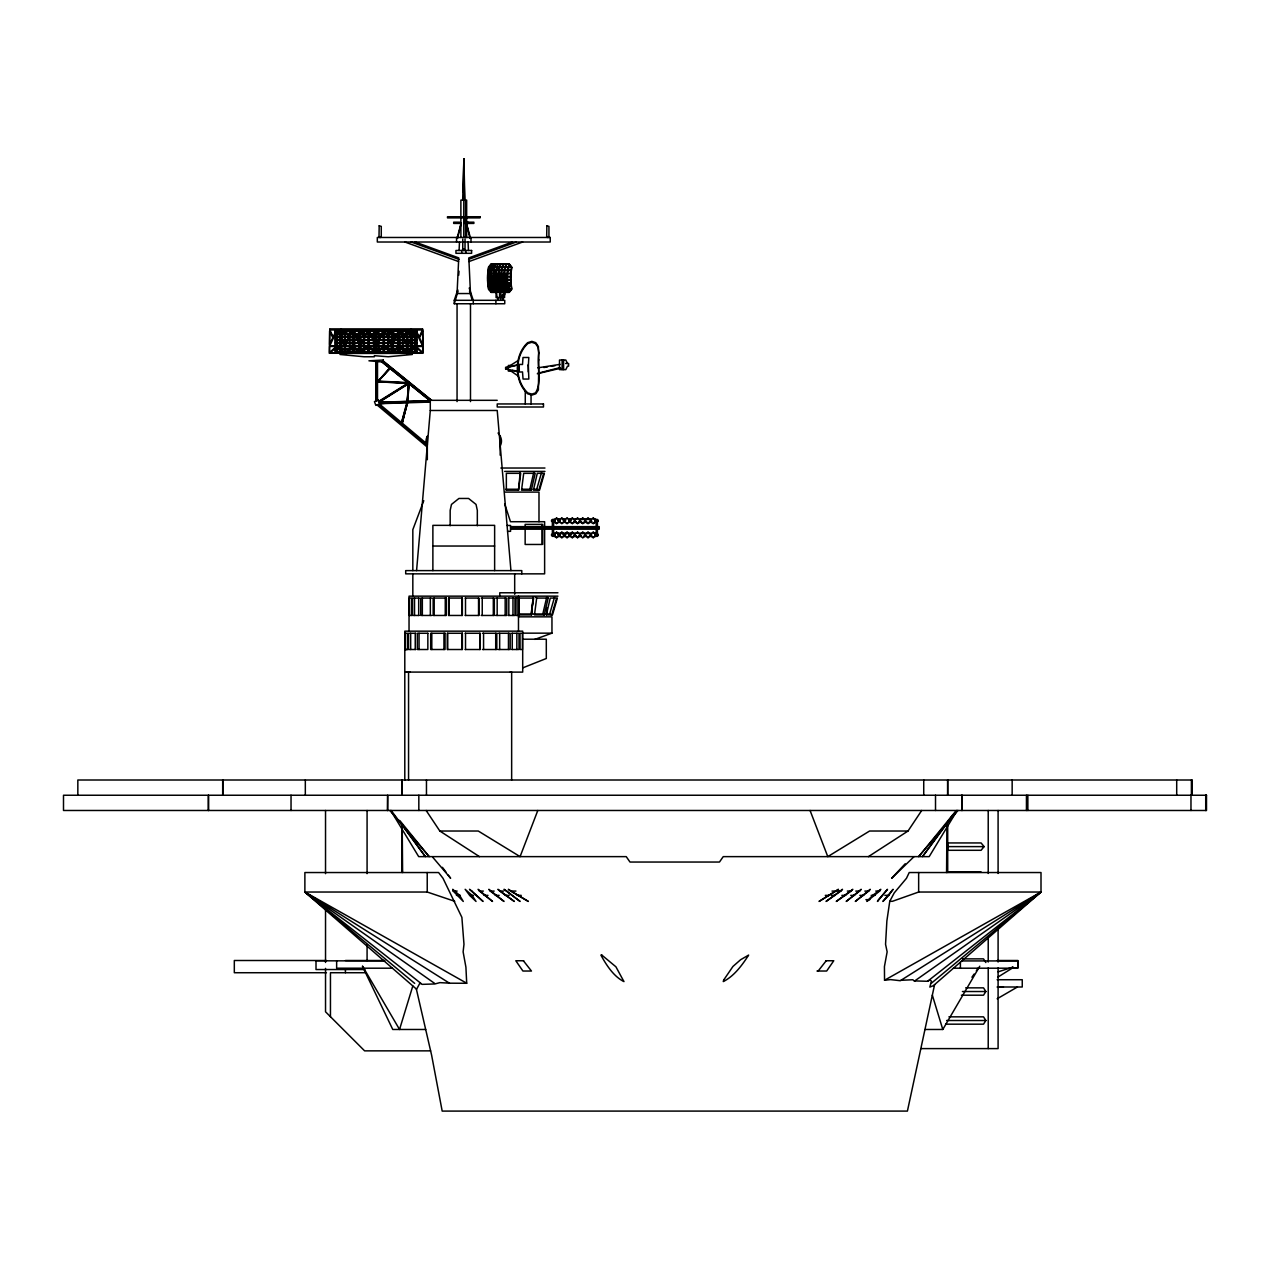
<?xml version="1.0" encoding="UTF-8"?>
<svg xmlns="http://www.w3.org/2000/svg" width="1270" height="1270" viewBox="0 0 1270 1270"><rect width="100%" height="100%" fill="white"/><g stroke="black" fill="none" stroke-linecap="round" stroke-linejoin="round"><path stroke-width="1.5" d="M325.533 968.375L325.533 1011.793L364.617 1050.861L430.609 1050.861M325.533 962.454L325.533 909.161M325.533 873.649L325.533 810.482M330.454 1016.714L330.454 972.725L365.728 972.725M367.078 873.649L367.078 810.482M407.21 401.51L409.115 382.603L408.575 383.73L409.146 382.667L376.968 381.032C378.317 383.318 376.174 381.302 378.603 381.445M377.095 381.143L377.507 382.492M401.78 839.184L401.78 825.786L401.78 872.411M404.797 780.002L404.797 631.158L522.7 631.158L522.7 667.893L546.306 658.495L546.306 639.207L522.7 639.207M430.292 402.066L379.682 403.685L390.715 402.86M457.057 401.606L457.057 303.752M470.487 401.606L470.487 303.752M528.272 371.919L528.272 364.522M563.594 369.633L563.594 360.029M946.579 872.538L946.928 825.786M947.706 872.458L947.706 824.039M988.219 1048.607L988.219 967.93M988.219 962.025L988.219 936.434M988.219 873.458L988.219 810.482M998.093 967.93L998.093 1048.607L921.083 1048.607M998.093 962.025L998.093 928.56M998.093 873.458L998.093 810.482M464.899 200.104L463.867 158.909L463.772 216.741M495.951 280.019L495.935 282.686L493.792 282.686L493.522 281.067L494.586 281.162L494.713 282.813L493.633 282.734M496.348 282.686L496.348 280.019L498.538 280.019L498.538 282.686M498.935 282.686L498.935 280.019L501.126 280.019L501.158 282.686L502.714 282.829L502.603 281.178L501.11 281.21L501.253 282.861L496.411 282.861L496.268 281.226L497.602 281.226L497.776 282.861M378.809 401.288L408.876 382.603C410.353 384.778 405.86 381.952 409.464 382.984L407.432 402.05M463.233 192.262L463.867 158.909L464.471 200.104M462.661 200.104L463.867 158.909M377.095 381.857L409.115 383.064L376.857 381.397M459.089 250.476L459.486 242.014M407.718 383.334C410.4 383.365 407.384 382.222 409.273 384M454.739 901.303L427.228 892.032L304.879 892.032L449.469 983.186L466.709 983.282L465.915 967.184L463.121 951.849L463.979 944.293L461.883 917.353L442.992 878.269L438.594 872.538L304.879 872.538L304.879 892.032L416.592 989.235L419.814 983.297L422.211 984.361L434.911 983.948L439.849 982.631L449.421 983.155M458.676 275.32L459.01 271.209M416.576 570.611L430.292 410.48L430.292 400.32L497.221 400.32M430.292 400.399L408.305 382.587L409.353 383.016L408.543 382.937L407.273 401.701L408.368 382.826M546.338 614.918L550.243 598.075L556.625 598.075L551.767 614.918L546.338 614.918L547.068 607.806M493.887 275.114L492.839 276.542M505.397 275.114L505.238 276.638L506.73 276.542M518.017 489.236L505.841 489.236L506.349 490.172L518.525 490.172L520.176 472.392M518.525 490.172L520.7 473.329L506.349 473.329L506.349 490.172M531.495 614.918L533.146 597.138L531.495 614.918L519.319 614.918L518.811 597.138L519.319 614.918M535.226 597.138L536.67 598.075L534.495 614.918L544.258 614.918L548.164 598.075L546.735 597.138L542.83 613.981L544.258 614.918M408.892 383.222L376.888 381.857M889.762 901.303L886.873 920.956L885.555 944.293L887.143 951.849L884.428 966.597L884.539 980.25L890.492 979.599L900.319 980.71L1041.003 892.032L1041.003 872.538L909.209 872.538L906.494 878.269L894.239 892.889L889.762 901.303L892.445 901.303L918.654 892.032L1041.003 892.032L933.371 985.679L929.846 987.076L931.45 981.186L930.212 979.995L927.941 981.011M377.301 381.635L378.841 381.683L377.73 381.159M497.951 276.908L498.3 275.098L499.666 275.098L499.3 276.908M496.538 275.066L496.173 276.876L495.03 276.812L495.427 275.003L496.697 274.907A25.638 3.651 -5.8 0 0 501.523 274.907L505.238 274.764L507.032 276.701L506.936 280.718A25.638 14.716 -90 0 0 507.524 286.512L508.413 290.243L507 292.163L505.19 292.227M415.099 242.014L458.74 257.905L457.057 293.545L470.487 293.545L468.82 257.905L512.461 242.014M934.593 984.631L907.415 1111.091L442.182 1111.091L431.625 1055.227L416.354 989.044M500.253 297.577L503.015 294.783L503.65 291.878L496.078 291.481L496.078 297.577L504.571 297.577L504.571 293.005M501.745 297.577L504.523 294.783L505.158 291.878M531.304 490.172L521.541 490.172L523.7 473.329L535.21 473.329L531.304 490.172L529.86 489.236L533.765 472.392M457.613 238.395L461.264 222.79L457.2 237.585M401.304 423.466L407.4 402.304L402.003 424.101L401.304 423.466L406.86 402.542M407.733 402.526L401.558 424.117M407.4 402.304L402.225 423.561M407.765 401.368L407.273 401.701M533.114 489.236L536.718 489.236L541.591 472.392M538.797 490.172L543.671 473.329L537.289 473.329L533.384 490.172L538.797 490.172L536.718 489.236M539.544 490.172L544.401 473.329M546.068 613.981L549.688 613.981L554.545 597.138M552.498 614.918L557.371 598.075M454.279 303.752L454.279 300.307L504.746 300.307L504.746 303.752L454.279 303.752L458.041 291.163M412.814 985.949L399.542 1029.478L362.601 966.248M454.279 300.307L457.772 289.782M423.767 500.682L412.829 529.653L412.829 570.611M537.797 810.482L520.081 856.631L478.266 831.024L439.833 831.024L426.148 810.482M402.003 424.101L402.288 423.18M336.423 329.978L333.169 336.915L329.755 329.692M352.06 329.978L348.805 336.915L345.567 329.978M359.87 329.978L356.632 336.915L353.377 329.978M367.697 329.978L364.442 336.915L361.204 329.978M375.507 329.978L372.269 336.915L369.014 329.978M383.334 329.978L380.079 336.915L376.841 329.978M391.144 329.978L387.906 336.915L384.651 329.978M406.781 329.978L403.527 336.915L400.288 329.978M414.591 329.978L411.353 336.915L408.114 329.978M422.418 329.978L419.163 336.915L415.925 329.978M344.249 329.978L340.995 336.915L337.756 329.978M398.97 329.978L395.716 336.915L392.478 329.978M925.116 1029.478L942.8 1029.478L979.741 966.248M957.151 810.482L929.18 856.631L723.233 856.631L719.471 862.044L629.999 862.044L626.237 856.631L418.687 856.631L390.715 810.482M965.66 987.854L983.52 987.854L985.853 991.521L983.52 995.204L961.406 995.204M948.928 1016.841L983.52 1016.841L985.853 1020.509L983.52 1024.176L945.721 1024.176M879.618 891.08L880.793 889.302L872.633 895.366L866.902 901.446L879.618 891.08L875.744 891.08M868.41 856.631L908.018 831.024L921.702 810.482M502.983 291.259L505.476 287.591L504.492 284.591L506.111 287.734L503.285 291.878L506.238 291.878L509.064 287.734L507.444 284.591L508.444 287.591L505.952 291.259M971.915 977.233L974.122 974.058M976.328 970.883L978.535 967.708M952.532 815.261L922.496 856.631L956.675 810.482M818.166 971.026L826.199 960.755M888.746 895.366L893.08 889.302L882.904 901.446L888.746 895.366L884.872 895.366M955.04 812.022L918.67 856.631L957.977 810.482M984.091 846.614L981.091 850.297L947.706 850.297L947.706 842.947L981.091 842.947L984.091 846.614L947.706 846.614M868.728 891.08L870.236 889.302L855.297 901.446L868.728 891.08L864.854 891.08M851.281 891.016L852.789 889.302L836.263 901.446L851.281 891.016L847.344 891.08M859.647 891.08L861.203 889.302L846.201 901.446L859.647 891.08L855.774 891.08M377.65 382.492L378.142 381.317L377.507 381.937M376.603 383.048L389.668 367.84L390.398 368.284L376.603 383.048L390.192 367.903L382.969 362.045L406.813 381.381M379.095 402.066L409.162 382.984L407.622 383.365M905.192 863.79L891.651 878.269L913.971 856.71M840.835 891.08L842.518 889.302L826.056 901.446L840.835 891.08L836.962 891.08M552.371 526.637L552.371 519.509L553.593 519.509L553.593 526.637M552.99 520.351L551.577 520.208L551.577 521.43L555.053 521.43M553.593 529.193L553.593 536.337L552.371 536.337L552.371 529.193M552.99 534.464L551.577 534.321L551.577 535.559L555.053 535.559M597.408 526.637L597.408 519.509L596.186 519.509L596.186 526.637M596.186 529.193L596.186 536.337L597.408 536.337L597.408 529.193M931.196 983.377L1041.003 892.032L884.539 980.25M835.898 891.08L838.454 889.302L819.039 901.446L835.898 891.08L832.025 891.08M515.572 365.649L508.349 367.173L508.349 365.458L510.365 365.458L518.255 360.474M378.936 401.637L409.131 382.937M409.273 383.334L379.143 402.177L430.292 400.78L381.889 361.95M997.728 977.217L1012.825 967.772M997.156 998.776L1017.445 986.996M554.212 519.43L556.609 518.049L559.022 519.43L559.022 522.208L556.609 523.589L554.212 522.208L554.212 519.43L555.053 519.906M554.212 522.208L555.053 521.732M556.609 518.049L556.609 519.001L559.022 519.43M559.451 519.43L561.848 518.049L564.245 519.43L564.245 522.208L561.848 523.589L559.451 522.208L559.451 519.43L560.276 519.906L559.451 522.208M561.848 518.049L561.848 519.001L564.245 519.43M564.674 519.43L567.087 518.049L569.484 519.43L569.484 522.208L567.087 523.589L564.674 522.208L564.674 519.43L565.515 519.906L564.674 522.208M569.484 519.43L568.658 519.906L569.484 522.208M569.913 519.43L572.31 518.049L574.723 519.43L574.723 522.208L572.31 523.589L569.913 522.208L569.913 519.43L572.31 519.001L572.31 518.049M569.913 522.208L570.754 519.906M573.881 519.906L574.723 519.43M575.151 519.43L577.548 518.049L579.945 519.43L579.945 522.208L577.548 523.589L575.151 522.208L575.151 519.43L577.548 519.001L577.548 518.049M554.212 533.559L556.609 532.162L559.022 533.559L559.022 536.321L556.609 537.718L554.212 536.321L554.212 533.559L555.053 534.035M575.151 522.208L575.977 521.732M579.12 519.906L579.945 519.43M580.374 519.43L582.787 518.049L585.184 519.43L585.184 522.208L582.787 523.589L580.374 522.208L580.374 519.43L585.184 519.43M554.212 536.321L555.053 535.845M556.609 532.162L556.609 533.13L559.022 533.559M559.451 533.559L561.848 532.162L564.245 533.559L564.245 536.321L561.848 537.718L559.451 536.321L559.451 533.559L564.245 533.559M580.374 522.208L581.216 521.732L582.787 523.589M585.613 519.43L588.026 518.049L590.423 519.43L590.423 522.208L588.026 523.589L585.613 522.208L585.613 519.43L590.423 519.43M559.451 536.321L560.276 534.035M582.787 522.637L585.184 522.208M564.674 533.559L567.087 532.162L569.484 533.559L569.484 536.321L567.087 537.718L564.674 536.321L564.674 533.559L569.484 533.559M585.613 522.208L586.454 521.732L588.026 523.589M590.852 519.43L593.249 518.049L595.662 519.43L595.662 522.208L593.249 523.589L590.852 522.208L590.852 519.43L591.677 519.906M564.674 536.321L565.515 534.035M588.026 522.637L590.423 522.208M569.913 533.559L572.31 532.162L574.723 533.559L574.723 536.321L572.31 537.718L569.913 536.321L569.913 533.559L574.723 533.559M590.852 522.208L591.677 521.732M595.662 519.43L593.249 519.001L593.249 518.049M569.913 536.321L570.754 534.035M575.151 533.559L577.548 532.162L579.945 533.559L579.945 536.321L577.548 537.718L575.151 536.321L575.151 533.559L577.548 533.13L577.548 532.162M575.151 536.321L575.977 535.845M579.12 534.035L579.945 533.559M580.374 533.559L582.787 532.162L585.184 533.559L585.184 536.321L582.787 537.718L580.374 536.321L580.374 533.559L585.184 533.559M580.374 536.321L581.216 535.845M585.613 533.559L588.026 532.162L590.423 533.559L590.423 536.321L588.026 537.718L585.613 536.321L585.613 533.559L590.423 533.559M585.613 536.321L586.454 535.845M590.852 533.559L593.249 532.162L595.662 533.559L595.662 536.321L593.249 537.718L590.852 536.321L590.852 533.559L591.677 534.035M590.852 536.321L591.677 535.845M595.662 533.559L593.249 533.13L593.249 532.162M378.841 401.383L379.73 401.383M407.908 383.016L409.162 383.318M406.749 402.892L407.702 402.606M468.567 259.413L516.35 242.014M468.979 261.556L522.653 242.014M534.797 639.397L551.958 633.158L551.958 616.839L518.477 616.839M465.312 218.646L465.63 222.186M998.109 971.852L1013.158 967.041L1011.73 967.772L1017.857 967.772L1017.857 960.501L997.363 960.501M560.689 368.205L537.305 373.761M537.781 373.285L560.054 367.601M517.604 371.666L505.619 368.951L505.619 367.49L517.604 364.776M496.348 285.782L498.729 285.798M543.814 367.522L547.561 366.903M551.307 366.284L555.053 365.665M537.781 367.84L560.054 364.363M507.079 284.782L505.19 284.94L505.428 286.56M506.508 290.211L508.27 290.084L507.889 288.512M508.127 290.385L506.635 290.481L507.079 291.814M505.603 288.719L503.904 288.83L504.412 290.354M997.617 987.314L1003.459 986.996M900.954 980.313L912.828 979.741L914.384 981.17L1041.003 892.032L927.592 981.281L914.749 980.916M505.269 292.084L506.857 292.021L506.286 290.512M379.238 402.463L391.398 402.066M393.494 401.987L430.149 400.701M379.412 402.923L430.292 401.13M396.653 402.653L430.292 401.463M510.127 672.116L511.651 672.116L511.651 780.002M464.614 222.186L473.869 222.186L473.869 223.425L464.614 223.425M461.264 223.425L453.692 223.425L453.692 222.186L459.581 222.186L459.581 223.425M493.744 276.86L495.951 276.86L495.951 279.527M505.397 285.321L501.856 284.591L507.905 285.321L507.175 284.591M489.76 285.861L491.395 285.798M491.728 285.861L493.649 285.798M494.014 285.798L496.141 285.798M501.809 285.861L504.269 285.798M506.111 287.734L509.064 287.734M499.65 289.02L499.189 286.337L501.444 286.337L501.936 289.02L500.396 288.909L500.856 290.465L502.269 290.449L501.809 288.909L495.808 288.846L496.316 290.37L497.475 290.433L496.602 286.337L498.792 286.337L499.253 289.02M488.998 289.497L490.395 289.497L490.903 291.83M502.063 289.497L499.777 289.497L500.396 291.481M502.491 289.497L505.031 289.497M499.348 290.735L500.825 291.481M497.014 297.577L496.427 290.655L497.935 291.481L502.38 290.719L503.079 292.195M500.602 291.925L501.332 296.481L502.825 296.481M506.476 292.179L509.032 292.179L508.381 289.497M506.333 292.417L509.222 292.417L511.81 289.258L511.016 282.94A41.275 23.67 -90 0 1 511.016 273.447L511.81 267.129L509.222 263.969L491.093 263.969L488.506 267.129L487.712 273.447A41.275 23.67 -90 0 0 487.712 282.94L488.506 289.258L491.093 292.417L496.554 292.417L494.681 289.497L496.776 289.497L497.411 291.481M503.015 294.783L504.523 294.783M329.755 329.39L329.263 353.266L340.63 353.266M422.592 329.39L423.085 353.266L411.702 353.266M340.63 329.978L329.755 329.978L329.755 328.882L422.592 328.882L422.592 329.978L411.702 329.978M341.662 329.978L410.686 329.978M340.63 330.486L341.662 330.486M410.686 330.486L411.702 330.486M340.63 330.898L335.216 330.898L335.216 351.758L340.63 351.758M341.662 330.898L352.885 330.898M354.489 330.898L410.686 330.898M411.702 330.898L417.131 330.898L417.131 351.758L411.702 351.758M340.63 331.105L340.63 333.677M341.662 331.105L344.646 331.105M352.806 331.105L349.869 331.105L349.869 333.677L354.282 333.677L354.282 331.105M383.603 331.105L388.017 331.105L388.017 333.677L383.603 333.677M407.702 331.105L410.686 331.105M411.702 331.105L411.702 333.677M416.925 331.105L412.528 331.105L412.528 333.677L416.925 333.677M341.662 333.677L344.646 333.677M407.702 333.677L410.686 333.677M340.63 334.089L340.63 336.645M341.662 334.089L344.646 334.089M383.603 334.089L388.017 334.089L388.017 336.645L383.603 336.645M407.702 334.089L410.686 334.089M411.702 334.089L411.702 336.645M416.925 334.089L412.528 334.089L412.528 336.645L416.925 336.645M341.662 336.645L344.646 336.645M407.702 336.645L410.686 336.645M340.63 337.074L340.63 339.63M341.662 337.074L344.646 337.074M383.603 337.074L388.017 337.074L388.017 339.63L383.603 339.63M407.702 337.074L410.686 337.074M411.702 337.074L411.702 339.63M416.925 337.074L412.528 337.074L412.528 339.63L416.925 339.63M341.662 339.63L344.646 339.63M407.702 339.63L410.686 339.63M340.63 340.042L340.63 342.614M341.662 340.042L344.646 340.042M383.603 340.042L388.017 340.042L388.017 342.614L383.603 342.614M407.702 340.042L410.686 340.042M411.702 340.042L411.702 342.614M416.925 340.042L412.528 340.042L412.528 342.614L416.925 342.614M341.662 342.614L344.646 342.614M407.702 342.614L410.686 342.614M340.63 343.027L340.63 345.583M341.662 343.027L344.646 343.027M383.603 343.027L388.017 343.027L388.017 345.583L376.73 345.773L383.635 330.994L383.635 345.773M407.289 343.027L402.876 343.027L402.876 345.583L407.289 345.583M407.702 343.027L410.686 343.027M411.702 343.027L411.702 345.583M416.925 343.027L412.528 343.027L412.528 345.583L416.925 345.583M341.662 345.583L344.646 345.583L344.551 330.994L341.392 337.756L344.551 344.519M360.982 345.583L363.918 345.583L363.918 343.027L359.521 343.027L359.521 345.583M407.702 345.583L410.686 345.583M340.63 345.996L340.63 348.567M341.662 345.996L344.646 345.996L344.551 352.457L337.995 346.472L344.551 346.472M360.982 345.996L363.918 345.996L363.918 348.567L359.521 348.567L359.521 345.996M383.191 345.996L378.793 345.996L378.793 348.567L383.191 348.567M383.603 345.996L388.017 345.996L388.017 348.567L383.603 348.567M410.686 345.996L407.702 345.996L407.797 352.457L414.337 346.472L407.797 346.472M411.702 345.996L411.702 348.567M416.925 345.996L412.528 345.996L412.528 348.567L416.925 348.567M341.662 348.567L344.646 348.567M407.702 348.567L410.686 348.567M340.63 348.98L340.63 351.552M341.662 348.98L344.646 348.98M383.603 348.98L388.017 348.98L388.017 351.552L383.603 351.552M407.702 348.98L410.686 348.98M411.702 348.98L411.702 351.552M416.925 348.98L412.528 348.98L412.528 351.552L416.925 351.552M341.662 351.552L344.646 351.552M407.702 351.552L410.686 351.552M341.662 351.758L410.686 351.758M340.63 352.33L411.702 352.33M340.63 352.917L337.439 352.917L337.439 346.932L343.979 352.917L341.662 352.917M410.686 352.917L408.353 352.917L414.909 346.932L414.909 352.917L411.702 352.917M341.662 353.266L410.686 353.266M340.63 353.409L339.963 354.489L364.109 356.759L374.332 356.759L374.332 355.679L388.239 356.759L412.385 354.489L411.702 353.409M341.662 353.409L410.686 353.409M346.567 353.774L340.63 353.774L340.63 329.501L341.662 329.501L341.662 353.774M406.749 353.774L411.702 353.774L411.702 329.501L410.686 329.501L410.686 353.774M565.61 363.49L568.611 363.49L568.611 366.173L567.5 366.173L565.801 369.633L559.498 369.633L559.498 360.029L565.801 360.029L567.5 363.49M505.619 367.49L508.698 367.49M505.619 368.951L508.698 368.951M510.365 371.094L508.349 371.094L508.349 369.268L518.255 376.063M430.292 410.48L497.221 410.48L510.937 570.611M500.84 468.027L544.957 468.027M504.682 471.408L544.957 471.408M522.049 489.236L529.86 489.236M504.682 492.093L538.988 492.093L538.988 521.716M553.593 520.208L555.053 520.208M558.181 520.208L560.276 520.208M563.42 520.208L565.515 520.208M568.658 520.208L570.754 520.208M594.82 520.208L598.249 520.208L598.249 521.43L594.82 521.43M551.577 520.811L552.514 520.811M553.45 520.811L555.053 520.811M558.181 520.811L560.276 520.811M563.42 520.811L565.515 520.811M568.658 520.811L570.754 520.811M594.82 520.811L596.328 520.811M597.265 520.811L598.249 520.811M558.181 521.43L560.276 521.43M563.42 521.43L565.515 521.43M568.658 521.43L570.754 521.43M573.881 521.43L575.977 521.43M579.12 521.43L581.216 521.43M584.359 521.43L586.454 521.43M589.582 521.43L591.677 521.43M507.063 525.478L510.556 525.478L510.556 531.336L507.571 531.336M510.556 526.637L599.234 526.637L599.234 529.193L510.556 529.193M510.556 527.923L599.234 527.923M553.593 534.321L555.053 534.321M558.181 534.321L560.276 534.321M563.42 534.321L565.515 534.321M568.658 534.321L570.754 534.321M594.82 534.321L598.249 534.321L598.249 535.559L594.82 535.559M551.577 534.94L552.514 534.94M553.45 534.94L555.053 534.94M558.181 534.94L560.276 534.94M563.42 534.94L565.515 534.94M568.658 534.94L570.754 534.94M594.82 534.94L596.328 534.94M597.265 534.94L598.249 534.94M558.181 535.559L560.276 535.559M563.42 535.559L565.515 535.559M568.658 535.559L570.754 535.559M575.977 535.559L573.881 535.194M579.12 535.559L581.216 535.559M584.359 535.559L586.454 535.559M589.582 535.559L591.677 535.162M432.88 546.036L494.633 546.036M557.927 592.772L499.777 592.772L499.777 596.154M557.927 596.154L409.035 596.154L409.035 631.158M419.148 598.059L412.512 598.059L412.512 615.458L419.148 615.458M431.943 598.059L420.735 598.059L420.735 615.458L431.943 615.458M465.153 598.059L478.917 598.059L478.917 615.458L465.153 615.458M481.219 598.059L494.332 598.059L494.332 615.458L481.219 615.458M495.57 598.059L506.762 598.059L506.762 615.458L495.57 615.458M508.349 598.059L514.985 598.059L514.985 615.458L508.349 615.458M515.953 598.059L518.192 598.059L518.192 615.458L515.953 615.458L516.064 598.059M519.319 598.075L533.654 598.075L530.987 613.981L518.811 613.981M536.67 598.075L548.164 598.075M533.067 613.981L542.83 613.981M411.543 615.458L409.305 615.458L409.305 598.059L411.543 598.059L411.432 615.458M522.7 633.158L551.958 633.158M415.734 633.27L408.495 633.27L408.495 649.51L415.734 649.51M465.137 633.27L480.203 633.27L480.203 649.51L465.137 649.51M482.457 633.27L496.808 633.27L496.808 649.51L482.457 649.51M497.951 633.27L510.175 633.27L510.175 649.51L497.951 649.51M511.778 633.27L519.001 633.27L519.001 649.51L511.778 649.51M405.082 649.51L407.495 649.51L407.416 633.27L405.082 633.27L405.082 649.51L407.416 649.51M410.099 672.116L404.797 672.084L522.7 672.116L522.7 668.195M908.018 831.024L869.585 831.024L827.786 856.631L810.069 810.482M947.706 871.918L981.091 871.918M453.184 891.08L463.28 901.446L459.629 895.366L452.787 889.302L453.184 891.08L457.121 891.08M479.441 891.08L492.538 901.446L478.123 889.302L479.441 891.08L483.378 891.08M490.236 891.08L504.015 901.446L488.871 889.302L490.236 891.08L494.173 891.08M499.697 891.08L514.302 901.446L497.935 889.302L499.697 891.08L503.618 891.08M510.54 891.08L528.352 901.446L508.349 889.302L510.54 891.08L515.938 891.08M456.422 895.366L460.359 895.366M469.646 895.366L476.028 901.446L472.059 895.366L465.153 889.302L469.646 895.366L473.567 895.366M484.029 895.366L487.966 895.366M495.252 895.366L499.173 895.366M505.222 895.366L509.143 895.366M517.319 895.366L521.24 895.366M825.294 895.366L829.167 895.366M831.437 895.366L835.327 895.366M841.851 895.366L845.725 895.366M850.741 895.366L854.615 895.366M859.838 895.366L863.711 895.366M871.172 895.366L875.062 895.366M865.918 899.668L869.791 899.668M962.533 958.866L983.52 958.866L985.853 962.549M326.469 960.501L234.315 960.501L234.315 972.725L326.469 972.725M345.424 960.501L384.667 960.501M523.684 960.755L515.826 960.755L522.922 971.026L531.447 971.026L523.383 960.755M826.008 960.755L833.755 960.755L826.675 971.026L816.991 971.026M384.619 960.93L316.008 960.803L316.008 969.534L364.744 969.534M961.819 960.93L1017.857 960.93L1017.857 968.2L953.468 968.2M392.414 968.2L336.645 968.2L336.645 960.93M997.125 979.726L1022.255 979.726L1022.255 986.996L997.125 986.996M962.422 991.521L985.853 991.521M946.626 1020.509L985.853 1020.509M425.688 1029.478L392.763 1029.478L362.442 966.295M499.332 291.179L497.792 290.719L498.157 291.481M497.872 291.163L504.238 291.227M496.205 283.162L494.951 283.131L495.125 284.766L496.364 284.798L496.205 283.162L496.475 285.02M495.395 274.812L493.966 274.764L492.554 276.701L492.617 282.543L493.458 282.702L492.522 280.892A25.638 14.7 90 0 0 493.046 286.512L493.919 290.243L495.729 292.163L498.189 292.306L497.157 292.116L495.221 285.798M493.665 283.019L494.744 283.115L494.903 284.75L492.649 282.845L493.649 284.639M493.855 284.956L494.935 285.051L495.141 286.671L494.078 286.575L493.808 283.178L495.951 283.178L496.078 285.02M494.236 290.385L495.57 291.814M512.096 370.221L517.303 371.078M411.194 242.014L458.994 259.413M404.908 242.014L458.565 261.556M549.688 613.981L551.767 614.918M466.709 983.218L304.879 892.032L414.687 983.377M409.146 382.667L408.654 383.524M595.662 522.208L594.82 521.732L593.249 523.589M579.12 521.732L579.945 522.208M573.881 521.732L574.723 522.208M594.82 535.845L595.662 536.321M589.582 535.845L590.423 536.321M564.245 522.208L563.42 519.906M585.184 536.321L584.359 535.845L582.787 537.718M559.022 522.208L558.181 519.906M579.12 535.845L579.945 536.321M573.881 535.845L574.723 536.321M569.484 536.321L568.658 534.035M564.245 536.321L563.42 534.035M559.022 536.321L558.181 534.035M439.833 831.024L479.457 856.631M434.626 983.377L304.879 892.032L420.942 983.377M379.778 402.463L380.809 403.209M508 285.75L507.159 283.178L504.476 283.178L504.666 285.02M383.318 361.124L431.673 400.32M383.318 361.331L431.403 400.32M383.318 361.902L430.705 400.32M382.175 361.982L430.101 400.828M379.476 404.05L427.403 444.262M378.254 404.495L427.276 445.627M377.031 404.94L427.164 447.008M389.89 810.482L429.181 856.631L400.066 820.896M432.721 857.218L450.628 878.269L448.278 875.141M442.42 867.331L445.929 872.014M391.192 810.482L425.371 856.631L398.796 820.023M498.078 433.006L500.189 436.166L500.189 455.2M504.968 292.116L504.222 290.655L502.65 290.719L503.349 292.179M469.201 288.036L473.281 300.307L473.281 303.752M504.682 503.904L510.476 521.716L544.624 521.716L544.624 573.85L405.701 573.85L405.701 570.611L521.795 570.611L521.795 573.85M499.999 291.481L499.364 289.497L497.173 289.497L497.808 291.481M932.355 995.22L942.8 1029.478M497.221 288.909L497.697 290.449L498.999 290.465L498.538 288.909M469.519 291.163L472.202 300.164M500.158 288.909L500.602 290.465L499.237 290.465L498.792 288.909M497.903 285.798L499.554 291.481M496.808 285.798L498.443 291.481M470.36 237.585L466.296 222.79L469.948 238.395M507.381 286.687L507.794 288.242M507.571 286.337L508.222 289.02M505.476 286.845L505.857 288.417M504.825 286.337L505.381 289.02M499.126 285.798L501.38 285.798M489.379 285.02L489.14 283.178L487.839 283.178L488.236 285.861L489.49 285.798M489.648 285.02L489.426 283.178L491.125 283.178L491.315 285.02M496.633 285.099L496.824 286.718L498.157 286.734L497.999 285.099M499.38 282.861L499.221 281.226L497.856 281.226L498.031 282.861M499.412 283.162L499.586 284.798M498.046 283.162L498.221 284.798M497.808 283.162L497.967 284.798L496.602 284.798L496.443 283.162L502.745 283.131L502.92 284.766L501.444 284.798L501.285 283.162L501.317 285.02M504.19 285.02L504 283.178L501.602 283.178L501.745 285.02M491.633 285.02L491.458 283.178L493.427 283.178L493.586 285.02M498.951 283.178L499.078 285.02M498.538 283.178L498.665 285.02M402.606 872.538L402.225 828.77M468.058 242.014L468.455 250.476M1206.008 795.242L1206.008 810.482M1205.722 795.242L1205.722 810.482M1192.212 795.242L1192.212 780.002L77.835 780.002L77.835 795.242M1191.72 780.002L1191.72 795.242M1191.435 780.002L1191.435 795.242M1190.974 795.242L1190.974 810.482M1176.703 780.002L1176.703 795.242M1027.859 795.242L1027.859 810.482M1026.446 795.242L1026.446 810.482M1012.158 780.002L1012.158 795.242M961.993 795.242L961.993 810.482M961.914 795.242L961.914 810.482M960.39 962.184L960.39 968.2M947.706 780.002L947.706 795.242M947.626 780.002L947.626 795.242M935.514 795.242L935.514 810.482M923.734 780.002L923.734 795.242M918.654 872.538L918.654 892.032M596.789 519.509L596.789 526.637M596.789 529.193L596.789 536.337M593.249 536.75L593.249 537.718M588.026 518.049L588.026 519.001M588.026 532.162L588.026 533.13M588.026 536.75L588.026 537.718M582.787 518.049L582.787 519.001M582.787 532.162L582.787 533.13M577.548 522.637L577.548 523.589M577.548 536.75L577.548 537.718M572.31 522.637L572.31 523.589M572.31 532.162L572.31 533.13M572.31 536.75L572.31 537.718M567.087 518.049L567.087 519.001M567.087 522.637L567.087 523.589M567.087 532.162L567.087 533.13M567.087 536.75L567.087 537.718M562.118 360.029L562.118 369.633M561.848 522.637L561.848 523.589M561.848 532.162L561.848 533.13M561.848 536.75L561.848 537.718M556.609 522.637L556.609 523.589M556.609 536.75L556.609 537.718M552.99 519.509L552.99 526.637M552.99 529.193L552.99 536.337M548.322 236.649L548.322 237.474M547.814 236.649L547.814 237.474M547.306 236.649L547.306 237.474M542.703 524.399L542.703 544.465M531.05 394.43L531.05 403.955M525.272 390.62L525.272 403.955M518.477 596.154L518.477 631.158M516.842 633.27L516.842 649.51M514.683 573.85L514.683 594.297M512.969 598.059L512.969 615.458M512.255 633.27L512.255 649.51M510.365 365.458L510.365 366.506M508.825 598.059L508.825 615.458M508.46 633.27L508.46 649.51M505.174 598.059L505.174 615.458M502.936 297.577L502.936 300.307M502.698 297.577L502.698 300.307M500.586 297.577L500.586 300.307M499.586 291.481L499.586 297.577M499.666 633.27L499.666 649.51M498.935 276.86L498.935 279.527L501.126 279.527L501.348 275.082L499.904 275.098L499.554 276.908L500.983 276.876L496.348 276.86L496.348 279.527L498.538 279.527L498.538 276.86M497.967 297.577L497.967 300.307M497.713 297.577L497.713 300.307M497.173 598.059L497.173 615.458M495.903 300.307L495.903 303.752M495.713 633.27L495.713 649.51M494.633 570.611L494.633 525.351L432.88 525.351L432.88 570.611M493.316 598.059L493.316 615.458M483.568 633.27L483.568 649.51M482.235 598.059L482.235 615.458M479.822 633.27L479.822 649.51M478.552 598.059L478.552 615.458M477.329 525.748L477.329 510.381L476.028 504.412L468.582 498.459L458.93 498.459L451.485 504.412L450.167 510.381L450.167 525.748M470.995 237.474L470.995 242.014M467.979 222.186L467.979 223.425M466.661 216.741L466.661 200.104L460.883 200.104L460.883 216.741M466.661 217.884L466.661 237.474M465.852 250.476L465.852 253.317M465.566 200.104L465.566 216.741M465.566 217.884L465.566 237.474M465.503 598.059L465.503 615.458M465.518 633.27L465.518 649.51M465.026 239.046L465.026 249.301L462.756 249.301L462.756 239.046M464.407 249.301L464.407 250.476M463.772 217.884L463.772 237.474M463.883 249.301L463.883 250.476M463.375 249.301L463.375 250.476M462.01 598.059L462.01 615.458M461.994 633.27L461.994 649.51M461.708 250.476L461.708 253.317M460.883 217.884L460.883 237.474M456.565 237.474L456.565 242.014M448.945 598.059L448.945 615.458M447.691 633.27L447.691 649.51M445.262 598.059L445.262 615.458M443.944 633.27L443.944 649.51M434.197 598.059L434.197 615.458M431.8 633.27L431.8 649.51M430.339 598.059L430.339 615.458M427.323 459.724L427.323 436.166A184.372 42.021 0 0 0 426.514 444.071M427.228 872.538L427.228 892.032M426.466 780.002L426.466 795.242M422.339 598.059L422.339 615.458M419.052 633.27L419.052 649.51M418.83 795.242L418.83 810.482M418.687 598.059L418.687 615.458M415.242 633.27L415.242 649.51M414.528 598.059L414.528 615.458M412.829 573.85L412.829 596.154M410.67 633.27L410.67 649.51M408.559 672.084L408.559 780.002M380.651 236.649L380.651 237.474M380.143 236.649L380.143 237.474M379.619 236.649L379.619 237.474M377.507 361.569L377.507 400.494M376.666 361.49L376.666 400.796M375.825 361.426L375.825 401.098M367.078 944.705L367.078 960.501M345.424 969.232L345.424 972.725M305.324 780.002L305.324 795.242M291.036 795.242L291.036 810.482M222.806 780.002L222.806 795.242M222.679 780.002L222.679 795.242M208.502 795.242L208.502 810.482M208.391 795.242L208.391 810.482M500.189 436.166A184.372 42.021 0 0 1 500.189 446.024M494.586 279.178L494.57 280.86L493.522 280.765L493.554 279.067L494.586 279.178M502.872 279.178L502.872 280.86L504.539 280.765L504.571 279.067L502.872 279.178M528.352 365.665L528.828 379.063L523.049 379.047L522.51 371.935L519.319 372.046L519.255 368.236L519.319 364.395L522.51 364.506L523.002 357.489L528.812 357.489L528.352 365.665M493.792 273.701L493.744 276.368L495.951 276.368L495.935 273.701L493.792 273.701M501.158 273.701L501.126 276.368L498.935 276.368L498.935 273.701L501.158 273.701M493.411 273.701L493.363 276.368L491.363 276.368L491.426 273.701L493.411 273.701M501.586 273.701L501.539 276.368L503.904 276.368L503.984 273.701L501.586 273.701M491.093 273.701L491.014 276.368L489.299 276.368L489.379 273.701L491.093 273.701M493.395 279.051L493.347 280.749L492.522 280.575L493.395 279.051M504.444 273.701L504.365 276.368L507.016 276.368L507.111 273.701L504.444 273.701M504.904 279.051L504.857 280.749L506.762 280.575L506.841 278.86L504.904 279.051M492.697 276.844L492.633 278.543L494.601 278.86L494.776 277.114L492.697 276.844M506.936 276.844L506.873 278.543L504.936 278.733L505.174 276.971L506.936 276.844L507.016 279.527L504.365 279.527L504.365 276.86L507.016 276.86M538.877 352.997C536.257 366.062 542.671 381.19 535.511 392.89L531.797 394.16L527.748 392.89C514.54 380.571 514.54 355.902 527.748 343.567L531.797 342.297L535.511 343.567L538.02 347.25L538.877 352.997M489.109 273.701L489.014 276.368L487.664 276.368L487.791 273.701L489.109 273.701M507.635 273.701L507.54 276.368L510.588 276.368L510.699 273.701L507.635 273.701M538.829 359.934L538.385 389.969L535.781 393.795L531.876 395.113L527.637 393.795C513.874 381.032 513.874 355.425 527.637 342.678L531.876 341.36L535.781 342.678L538.385 346.488L538.829 359.934M496.141 270.526L495.951 273.209L493.808 273.209L494.014 270.526L496.141 270.526M496.538 270.526L496.348 273.209L498.538 273.209L498.729 270.526L496.538 270.526M499.126 270.526L498.951 273.209L501.174 273.209L501.38 270.526L499.126 270.526M497.649 277.225L497.538 278.94L496.221 278.924L496.348 277.209L497.649 277.225M497.903 277.225L497.792 278.94L499.142 278.94L499.269 277.225L497.903 277.225M499.507 277.225L499.396 278.94L500.793 278.924L500.936 277.209L499.507 277.225M496.125 277.193L495.983 278.924L494.792 278.876L494.967 277.13L496.125 277.193M501.206 277.193L501.063 278.924L502.603 278.876L502.777 277.13L501.206 277.193M493.649 270.526L493.427 273.209L491.458 273.209L491.728 270.526L493.649 270.526M501.809 270.526L501.602 273.209L504 273.209L504.269 270.526L501.809 270.526M491.395 270.526L491.125 273.209L489.426 273.209L489.76 270.526L491.395 270.526M503.079 277.114L502.888 278.86L504.603 278.749L504.825 277.003L503.079 277.114M504.746 270.526L504.476 273.209L507.159 273.209L507.492 270.526L504.746 270.526M489.49 270.526L489.14 273.209L487.839 273.209L488.236 270.526L489.49 270.526M508.016 270.526L507.683 273.209L510.746 273.209L511.159 270.526L508.016 270.526M493.808 277.003L493.586 278.749L493.649 276.971M494.109 274.907L493.871 276.669L494.824 276.796L495.252 274.971L494.109 274.907M505.127 274.907L504.889 276.669L503.126 276.796L503.539 274.971L505.127 274.907M488.712 267.367L488.347 270.05L489.585 270.05L490.236 267.367L488.712 267.367M511.619 267.367L511.254 270.05L508.111 270.05L508.778 267.367L511.619 267.367M496.665 267.367L496.189 270.05L494.078 270.05L494.57 267.367L496.665 267.367M497.062 267.367L496.602 270.05L498.792 270.05L499.253 267.367L497.062 267.367M499.65 267.367L499.189 270.05L501.444 270.05L501.936 267.367L499.65 267.367M494.205 267.367L493.712 270.05L491.792 270.05L492.347 267.367L494.205 267.367M502.38 267.367L501.872 270.05L504.349 270.05L504.904 267.367L502.38 267.367M498.046 275.098L497.697 276.908L496.395 276.876L496.76 275.082L498.046 275.098M501.618 275.066L501.253 276.876L502.825 276.812L503.237 275.003L501.618 275.066M492.03 267.367L491.474 270.05L489.839 270.05L490.49 267.367L492.03 267.367M505.381 267.367L504.825 270.05L507.571 270.05L508.222 267.367L505.381 267.367M490.903 264.557L490.395 266.89L488.998 266.89L490.903 264.557M509.429 264.557L508.921 266.89L511.334 266.89L509.429 264.557M491.3 264.208L490.649 266.89L492.173 266.89L493.125 264.208L491.3 264.208M509.032 264.208L508.381 266.89L505.523 266.89L506.476 264.208L509.032 264.208M723.725 979.964L723.265 981.567C734.012 976.281 742.236 965.073 748.633 955.103L740.632 959.707L732.933 966.47L723.725 979.964M379.19 225.79L379 236.649L381.27 236.649L381.27 226.393L379.19 225.79M546.862 225.79L546.687 236.649L548.942 236.649L548.942 226.393L546.862 225.79M497.634 264.208L496.776 266.89L494.681 266.89L495.554 264.208L497.634 264.208M498.031 264.208L497.173 266.89L499.364 266.89L500.221 264.208L498.031 264.208M500.618 264.208L499.777 266.89L502.063 266.89L502.92 264.208L500.618 264.208M495.205 264.208L494.332 266.89L492.474 266.89L493.427 264.208L495.205 264.208M503.38 264.208L502.491 266.89L505.031 266.89L505.968 264.208L503.38 264.208M332.788 337.756L329.628 344.519L329.628 330.994L332.788 337.756M336.725 330.994L329.819 345.773L336.725 345.773L336.725 330.994M348.424 337.756L345.265 344.519L345.265 330.994L348.424 337.756M352.361 330.994L345.456 345.773L352.361 345.773L352.361 330.994M360.188 330.994L357.029 337.756L360.188 344.519L360.188 330.994M364.061 337.756L360.886 344.519L360.886 330.994L364.061 337.756M367.998 330.994L361.093 345.773L367.998 345.773L367.998 330.994M375.825 330.994L372.65 337.756L375.825 344.519L375.825 330.994M379.682 337.756L376.523 344.519L376.523 330.994L379.682 337.756M391.446 330.994L388.287 337.756L391.446 344.519L391.446 330.994M395.319 337.756L392.16 344.519L392.16 330.994L395.319 337.756M399.272 330.994L392.366 345.773L399.272 345.773L399.272 330.994M407.083 330.994L403.923 337.756L407.083 344.519L407.083 330.994M410.956 337.756L407.797 344.519L407.797 330.994L410.956 337.756M414.909 330.994L408.003 345.773L414.909 345.773L414.909 330.994M422.719 330.994L419.56 337.756L422.719 344.519L422.719 330.994M878.586 899.668L877.443 901.446L887.508 889.302L878.586 899.668M511.334 289.497L509.429 291.83L508.921 289.497L511.334 289.497M336.169 346.472L329.628 352.457L329.628 346.472L336.169 346.472M336.725 346.932L330.184 352.917L336.725 352.917L336.725 346.932M351.806 346.472L345.265 352.457L345.265 346.472L351.806 346.472M352.361 346.932L345.821 352.917L352.361 352.917L352.361 346.932M367.443 346.472L360.886 352.457L360.886 346.472L367.443 346.472M367.998 346.932L361.458 352.917L367.998 352.917L367.998 346.932M383.08 346.472L376.523 352.457L376.523 346.472L383.08 346.472M383.635 346.932L377.095 352.917L383.635 352.917L383.635 346.932M398.716 346.472L392.16 352.457L392.16 346.472L398.716 346.472M399.272 346.932L392.716 352.917L399.272 352.917L399.272 346.932M378.397 400.161L374.444 401.606L375.825 405.384L379.778 403.955L378.397 400.161M506.762 280.892L504.857 281.051L504.968 282.702L506.857 282.543L506.762 280.892M506.889 282.845L505 283.004L505.158 284.639L507.047 284.48L506.889 282.845M505.523 288.449L503.825 288.544L503.492 286.956L505.158 286.877L505.523 288.449M504.539 281.067L502.888 281.162L502.999 282.813L504.65 282.734L504.539 281.067M505.095 286.575L503.444 286.671L503.237 285.051L504.873 284.956L505.095 286.575M504.682 283.019L503.031 283.115L503.206 284.75L504.841 284.655L504.682 283.019M504.111 290.37L502.539 290.433L502.079 288.893L503.603 288.846L504.111 290.37M502.587 279.178L501.063 279.241L501.094 280.908L502.587 280.876L502.587 279.178M503.539 288.56L501.999 288.608L501.714 287.02L503.206 286.972L503.539 288.56M503.158 286.687L501.666 286.718L501.475 285.099L502.952 285.051L503.158 286.687M500.793 279.241L499.396 279.257L499.443 280.924L500.825 280.924L500.793 279.241M501.745 288.623L500.332 288.623L500.062 287.02L501.444 287.02L501.745 288.623M500.856 281.226L499.459 281.226L499.634 282.861L500.983 282.861L500.856 281.226M501.412 286.718L500.015 286.734L499.856 285.099L501.221 285.099L501.412 286.718M480.044 216.741L447.5 216.741L447.5 217.884L480.044 217.884L480.044 216.741M550.243 237.474L377.317 237.474L377.317 242.014L550.243 242.014L550.243 237.474M471.614 250.476L455.946 250.476L455.946 253.317L471.614 253.317L471.614 250.476M498.538 273.701L496.348 273.701L496.348 276.368L498.538 276.368L498.538 273.701M489.014 276.86L487.664 276.86L487.664 279.527L489.014 279.527L489.014 276.86M491.014 276.86L489.299 276.86L489.299 279.527L491.014 279.527L491.014 276.86M493.363 276.86L491.363 276.86L491.363 279.527L493.363 279.527L493.363 276.86M503.904 276.86L501.539 276.86L501.539 279.527L503.904 279.527L503.904 276.86M510.588 276.86L507.54 276.86L507.54 279.527L510.588 279.527L510.588 276.86M499.142 279.257L497.776 279.257L497.84 280.924L499.189 280.924L499.142 279.257M489.014 280.019L487.664 280.019L487.791 282.686L489.109 282.686L489.014 280.019M491.014 280.019L489.299 280.019L489.379 282.686L491.093 282.686L491.014 280.019M493.363 280.019L491.363 280.019L491.426 282.686L493.411 282.686L493.363 280.019M503.904 280.019L501.539 280.019L501.586 282.686L503.984 282.686L503.904 280.019M507.016 280.019L504.365 280.019L504.444 282.686L507.111 282.686L507.016 280.019M510.588 280.019L507.54 280.019L507.635 282.686L510.699 282.686L510.588 280.019M510.746 283.178L507.683 283.178L508.016 285.861L511.159 285.861L510.746 283.178M509.492 285.02L488.506 285.798L509.492 285.02M499.602 285.099L498.253 285.099L498.411 286.734L499.777 286.734L499.602 285.099M489.585 286.337L488.347 286.337L488.712 289.02L490.236 289.02L489.585 286.337M491.474 286.337L489.839 286.337L490.49 289.02L492.03 289.02L491.474 286.337M493.712 286.337L491.792 286.337L492.347 289.02L494.205 289.02L493.712 286.337M496.189 286.337L494.078 286.337L494.57 289.02L496.665 289.02L496.189 286.337M504.349 286.337L501.872 286.337L502.38 289.02L504.904 289.02L504.349 286.337M511.254 286.337L508.111 286.337L508.778 289.02L511.619 289.02L511.254 286.337M499.808 287.02L498.443 287.02L498.729 288.623L500.094 288.623L499.808 287.02M492.173 289.497L490.649 289.497L491.3 292.179L493.125 292.179L492.173 289.497M494.332 289.497L492.474 289.497L493.427 292.179L495.205 292.179L494.332 289.497M339.82 331.105L335.423 331.105L335.423 333.677L339.82 333.677L339.82 331.105M349.456 331.105L345.059 331.105L345.059 333.677L349.456 333.677L349.456 331.105M359.092 331.105L354.695 331.105L354.695 333.677L359.092 333.677L359.092 331.105M363.918 331.105L359.521 331.105L359.521 333.677L363.918 333.677L363.918 331.105M368.744 331.105L364.331 331.105L364.331 333.677L368.744 333.677L368.744 331.105M373.555 331.105L369.157 331.105L369.157 333.677L373.555 333.677L373.555 331.105M378.381 331.105L373.967 331.105L373.967 333.677L378.381 333.677L378.381 331.105M383.191 331.105L378.793 331.105L378.793 333.677L383.191 333.677L383.191 331.105M392.827 331.105L388.429 331.105L388.429 333.677L392.827 333.677L392.827 331.105M397.653 331.105L393.24 331.105L393.24 333.677L397.653 333.677L397.653 331.105M402.463 331.105L398.066 331.105L398.066 333.677L402.463 333.677L402.463 331.105M407.289 331.105L402.876 331.105L402.876 333.677L407.289 333.677L407.289 331.105M339.82 334.089L335.423 334.089L335.423 336.645L339.82 336.645L339.82 334.089M349.456 334.089L345.059 334.089L345.059 336.645L349.456 336.645L349.456 334.089M354.282 334.089L349.869 334.089L349.869 336.645L354.282 336.645L354.282 334.089M359.092 334.089L354.695 334.089L354.695 336.645L359.092 336.645L359.092 334.089M363.918 334.089L359.521 334.089L359.521 336.645L363.918 336.645L363.918 334.089M368.744 334.089L364.331 334.089L364.331 336.645L368.744 336.645L368.744 334.089M373.555 334.089L369.157 334.089L369.157 336.645L373.555 336.645L373.555 334.089M378.381 334.089L373.967 334.089L373.967 336.645L378.381 336.645L378.381 334.089M383.191 334.089L378.793 334.089L378.793 336.645L383.191 336.645L383.191 334.089M392.827 334.089L388.429 334.089L388.429 336.645L392.827 336.645L392.827 334.089M397.653 334.089L393.24 334.089L393.24 336.645L397.653 336.645L397.653 334.089M402.463 334.089L398.066 334.089L398.066 336.645L402.463 336.645L402.463 334.089M407.289 334.089L402.876 334.089L402.876 336.645L407.289 336.645L407.289 334.089M339.82 337.074L335.423 337.074L335.423 339.63L339.82 339.63L339.82 337.074M349.456 337.074L345.059 337.074L345.059 339.63L349.456 339.63L349.456 337.074M354.282 337.074L349.869 337.074L349.869 339.63L354.282 339.63L354.282 337.074M359.092 337.074L354.695 337.074L354.695 339.63L359.092 339.63L359.092 337.074M363.918 337.074L359.521 337.074L359.521 339.63L363.918 339.63L363.918 337.074M368.744 337.074L364.331 337.074L364.331 339.63L368.744 339.63L368.744 337.074M373.555 337.074L369.157 337.074L369.157 339.63L373.555 339.63L373.555 337.074M378.381 337.074L373.967 337.074L373.967 339.63L378.381 339.63L378.381 337.074M383.191 337.074L378.793 337.074L378.793 339.63L383.191 339.63L383.191 337.074M392.827 337.074L388.429 337.074L388.429 339.63L392.827 339.63L392.827 337.074M397.653 337.074L393.24 337.074L393.24 339.63L397.653 339.63L397.653 337.074M402.463 337.074L398.066 337.074L398.066 339.63L402.463 339.63L402.463 337.074M407.289 337.074L402.876 337.074L402.876 339.63L407.289 339.63L407.289 337.074M339.82 340.042L335.423 340.042L335.423 342.614L339.82 342.614L339.82 340.042M349.456 340.042L345.059 340.042L345.059 342.614L349.456 342.614L349.456 340.042M354.282 340.042L349.869 340.042L349.869 342.614L354.282 342.614L354.282 340.042M359.092 340.042L354.695 340.042L354.695 342.614L359.092 342.614L359.092 340.042M363.918 340.042L359.521 340.042L359.521 342.614L363.918 342.614L363.918 340.042M368.744 340.042L364.331 340.042L364.331 342.614L368.744 342.614L368.744 340.042M373.555 340.042L369.157 340.042L369.157 342.614L373.555 342.614L373.555 340.042M378.381 340.042L373.967 340.042L373.967 342.614L378.381 342.614L378.381 340.042M383.191 340.042L378.793 340.042L378.793 342.614L383.191 342.614L383.191 340.042M392.827 340.042L388.429 340.042L388.429 342.614L392.827 342.614L392.827 340.042M397.653 340.042L393.24 340.042L393.24 342.614L397.653 342.614L397.653 340.042M402.463 340.042L398.066 340.042L398.066 342.614L402.463 342.614L402.463 340.042M407.289 340.042L402.876 340.042L402.876 342.614L407.289 342.614L407.289 340.042M339.82 343.027L335.423 343.027L335.423 345.583L339.82 345.583L339.82 343.027M349.456 343.027L345.059 343.027L345.059 345.583L349.456 345.583L349.456 343.027M354.282 343.027L349.869 343.027L349.869 345.583L354.282 345.583L354.282 343.027M359.092 343.027L354.695 343.027L354.695 345.583L359.092 345.583L359.092 343.027M368.744 343.027L364.331 343.027L364.331 345.583L375.618 345.773L368.713 330.994L368.713 345.773L368.744 343.027M373.555 343.027L369.157 343.027L369.157 345.583L373.555 345.583L373.555 343.027M378.381 343.027L373.967 343.027L373.967 345.583L378.381 345.583L378.381 343.027M383.191 343.027L378.793 343.027L378.793 345.583L383.191 345.583L383.191 343.027M392.827 343.027L388.429 343.027L388.429 345.583L392.827 345.583L392.827 343.027M397.653 343.027L393.24 343.027L393.24 345.583L397.653 345.583L397.653 343.027M402.463 343.027L398.066 343.027L398.066 345.583L402.463 345.583L402.463 343.027M344.345 345.773L337.439 345.773L337.439 330.994L344.345 345.773M359.981 345.773L353.076 345.773L353.076 330.994L359.981 345.773M391.255 345.773L384.35 345.773L384.35 330.994L391.255 345.773M406.892 345.773L399.986 345.773L399.986 330.994L406.892 345.773M422.513 345.773L415.623 345.773L415.623 330.994L422.513 345.773M339.82 345.996L335.423 345.996L335.423 348.567L339.82 348.567L339.82 345.996M349.456 345.996L345.059 345.996L345.059 348.567L349.456 348.567L349.456 345.996M354.282 345.996L349.869 345.996L349.869 348.567L354.282 348.567L354.282 345.996M359.092 345.996L354.695 345.996L354.695 348.567L359.092 348.567L359.092 345.996M368.744 345.996L364.331 345.996L364.331 348.567L368.744 348.567L368.744 345.996M373.555 345.996L369.157 345.996L369.157 348.567L373.555 348.567L373.555 345.996M378.381 345.996L373.967 345.996L373.967 348.567L378.381 348.567L378.381 345.996M392.827 345.996L388.429 345.996L388.429 348.567L392.827 348.567L392.827 345.996M397.653 345.996L393.24 345.996L393.24 348.567L397.653 348.567L397.653 345.996M402.463 345.996L398.066 345.996L398.066 348.567L402.463 348.567L402.463 345.996M407.289 345.996L402.876 345.996L402.876 348.567L407.289 348.567L407.289 345.996M360.188 346.472L353.631 346.472L360.188 352.457L360.188 346.472M375.825 346.472L369.268 346.472L375.825 352.457L375.825 346.472M391.446 346.472L384.905 346.472L391.446 352.457L391.446 346.472M407.083 346.472L400.542 346.472L407.083 352.457L407.083 346.472M422.719 346.472L416.179 346.472L422.719 352.457L422.719 346.472M339.82 348.98L335.423 348.98L335.423 351.552L339.82 351.552L339.82 348.98M349.456 348.98L345.059 348.98L345.059 351.552L349.456 351.552L349.456 348.98M354.282 348.98L349.869 348.98L349.869 351.552L354.282 351.552L354.282 348.98M359.092 348.98L354.695 348.98L354.695 351.552L359.092 351.552L359.092 348.98M363.918 348.98L359.521 348.98L359.521 351.552L363.918 351.552L363.918 348.98M368.744 348.98L364.331 348.98L364.331 351.552L368.744 351.552L368.744 348.98M373.555 348.98L369.157 348.98L369.157 351.552L373.555 351.552L373.555 348.98M378.381 348.98L373.967 348.98L373.967 351.552L378.381 351.552L378.381 348.98M383.191 348.98L378.793 348.98L378.793 351.552L383.191 351.552L383.191 348.98M392.827 348.98L388.429 348.98L388.429 351.552L392.827 351.552L392.827 348.98M397.653 348.98L393.24 348.98L393.24 351.552L397.653 351.552L397.653 348.98M402.463 348.98L398.066 348.98L398.066 351.552L402.463 351.552L402.463 348.98M407.289 348.98L402.876 348.98L402.876 351.552L407.289 351.552L407.289 348.98M359.616 352.917L353.076 352.917L353.076 346.932L359.616 352.917M375.253 352.917L368.713 352.917L368.713 346.932L375.253 352.917M390.89 352.917L384.35 352.917L384.35 346.932L390.89 352.917M406.527 352.917L399.986 352.917L399.986 346.932L406.527 352.917M422.164 352.917L415.623 352.917L415.623 346.932L422.164 352.917M383.318 360.029L368.935 360.807L383.318 362.077L383.318 360.029M543.481 403.955L497.221 403.955L497.221 407.003L543.481 407.003L543.481 403.955M541.941 524.399L525.145 524.399L525.145 544.465L541.941 544.465L541.941 524.399M446.294 598.059L433.165 598.059L433.165 615.458L446.294 615.458L446.294 598.059M462.359 598.059L448.596 598.059L448.596 615.458L462.359 615.458L462.359 598.059M427.847 633.27L417.322 633.27L417.322 649.51L427.847 649.51L427.847 633.27M445.056 633.27L430.689 633.27L430.689 649.51L445.056 649.51L445.056 633.27M462.375 633.27L447.31 633.27L447.31 649.51L462.375 649.51L462.375 633.27M522.43 633.27L520.017 633.27L520.097 649.51L522.43 649.51L522.43 633.27M1206.5 795.242L63.5 795.242L63.5 810.482L1206.5 810.482L1206.5 795.242M601.805 955.072L600.885 955.072C606.266 964.93 613.696 976.551 623.951 981.599L615.918 966.803L601.805 955.072M501.015 283.162L499.666 283.162L499.824 284.798L501.19 284.798L501.015 283.162M497.586 280.924L496.252 280.924L496.221 279.241L497.538 279.257L497.586 280.924M498.205 287.02L496.872 287.02L497.157 288.623L498.475 288.623L498.205 287.02M496.173 282.861L494.919 282.829L494.792 281.178L496.03 281.21L496.173 282.861M496.395 285.099L495.141 285.051L495.363 286.687L496.586 286.718L496.395 285.099M496.014 280.908L494.792 280.876L494.792 279.178L495.983 279.241L496.014 280.908M496.633 287.02L495.411 286.972L495.729 288.56L496.935 288.608L496.633 287.02M496.983 292.084L495.268 290.512L496.983 292.084M495.189 286.956L494.141 286.877L494.506 288.449L495.522 288.544L495.189 286.956M495.602 288.83L493.649 288.512L494.03 290.084L494.998 290.211L494.427 288.703L496.11 290.354L495.602 288.83M493.681 284.94L492.839 284.782L493.903 286.56L493.681 284.94M493.966 286.845L493.141 286.687L494.347 288.417L493.966 286.845M506.682 891.08L504.031 889.302L520.081 901.446L506.682 891.08M471.805 891.08L469.487 889.302L483.06 901.446L471.805 891.08M401.923 795.242L401.923 780.002L401.764 795.242M387.636 810.482L387.636 795.242L387.493 810.482"/></g></svg>
